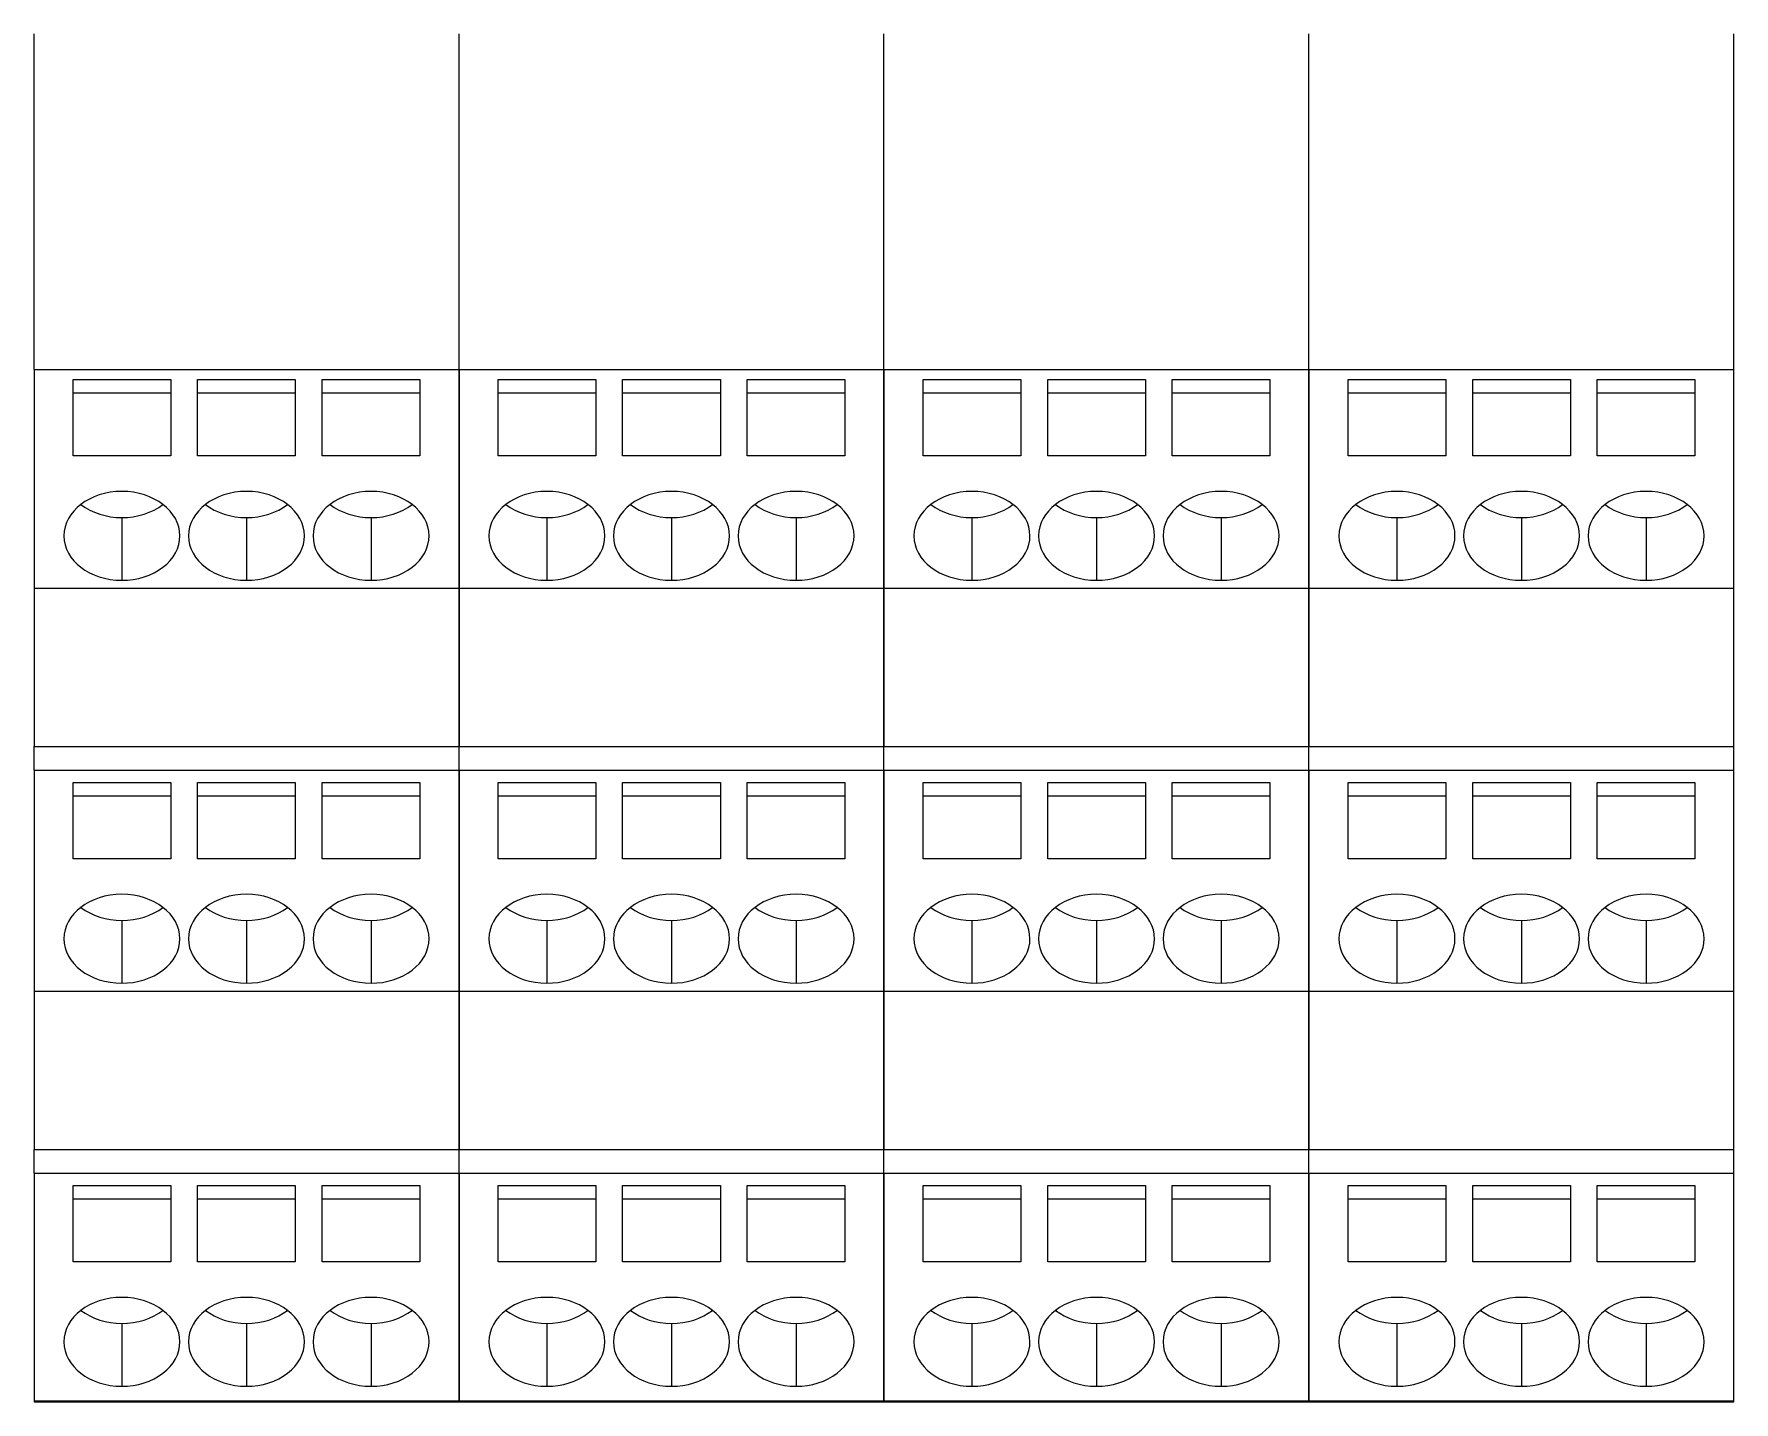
# Model space of a CAD drawing. Header units: millimetres. Extents: x 3609 to 5941, y 2453 to 3731.
# Drawn here: x 4544.2 to 4677.5, y 3343.7 to 3451 of the extents above; entities that cross this region are included whole.
import ezdxf

# ---------------------------------------------------------------- set-up
doc = ezdxf.new("R2010")
doc.units = ezdxf.units.MM

msp = doc.modelspace()

# ---------------------------------------------------------------- linework, layer by layer
for p, q in [((4544.21, 3424.65), (4544.21, 3450.96)), ((4577.54, 3424.65), (4577.54, 3450.96)), ((4577.54, 3424.65), (4577.54, 3450.96)), ((4610.86, 3424.65), (4610.86, 3450.96)), ((4610.86, 3424.65), (4610.86, 3450.96)), ((4644.19, 3424.65), (4644.19, 3450.96)), ((4644.19, 3424.65), (4644.19, 3450.96)), ((4677.52, 3424.65), (4677.52, 3450.96)), ((4544.21, 3424.65), (4577.54, 3424.65)), ((4544.21, 3424.65), (4544.21, 3407.49)), ((4547.27, 3423.85), (4554.93, 3423.85)), ((4547.27, 3417.87), (4547.27, 3423.85)), ((4554.93, 3423.85), (4554.93, 3417.87)), ((4557.04, 3423.85), (4564.7, 3423.85)), ((4557.04, 3417.87), (4557.04, 3423.85)), ((4564.7, 3423.85), (4564.7, 3417.87)), ((4566.81, 3423.85), (4574.47, 3423.85)), ((4566.81, 3417.87), (4566.81, 3423.85)), ((4574.47, 3423.85), (4574.47, 3417.87)), ((4577.54, 3407.49), (4577.54, 3424.65)), ((4577.54, 3424.65), (4610.86, 3424.65)), ((4577.54, 3424.65), (4577.54, 3407.49)), ((4580.6, 3423.85), (4588.26, 3423.85)), ((4580.6, 3417.87), (4580.6, 3423.85)), ((4588.26, 3423.85), (4588.26, 3417.87)), ((4590.37, 3423.85), (4598.03, 3423.85)), ((4590.37, 3417.87), (4590.37, 3423.85)), ((4598.03, 3423.85), (4598.03, 3417.87)), ((4600.14, 3423.85), (4607.8, 3423.85)), ((4600.14, 3417.87), (4600.14, 3423.85)), ((4607.8, 3423.85), (4607.8, 3417.87)), ((4610.86, 3407.49), (4610.86, 3424.65)), ((4610.86, 3424.65), (4644.19, 3424.65)), ((4610.86, 3424.65), (4610.86, 3407.49)), ((4613.93, 3423.85), (4621.59, 3423.85)), ((4613.93, 3417.87), (4613.93, 3423.85)), ((4621.59, 3423.85), (4621.59, 3417.87)), ((4623.7, 3423.85), (4631.36, 3423.85)), ((4623.7, 3417.87), (4623.7, 3423.85)), ((4631.36, 3423.85), (4631.36, 3417.87)), ((4633.47, 3423.85), (4641.13, 3423.85)), ((4633.47, 3417.87), (4633.47, 3423.85)), ((4641.13, 3423.85), (4641.13, 3417.87)), ((4644.19, 3407.49), (4644.19, 3424.65)), ((4644.19, 3424.65), (4677.52, 3424.65)), ((4644.19, 3424.65), (4644.19, 3407.49)), ((4647.26, 3423.85), (4654.92, 3423.85)), ((4647.26, 3417.87), (4647.26, 3423.85)), ((4654.92, 3423.85), (4654.92, 3417.87)), ((4657.03, 3423.85), (4664.69, 3423.85)), ((4657.03, 3417.87), (4657.03, 3423.85)), ((4664.69, 3423.85), (4664.69, 3417.87)), ((4666.79, 3423.85), (4674.46, 3423.85)), ((4666.79, 3417.87), (4666.79, 3423.85)), ((4674.46, 3423.85), (4674.46, 3417.87)), ((4677.52, 3407.49), (4677.52, 3424.65)), ((4554.93, 3422.8), (4547.27, 3422.8)), ((4564.7, 3422.8), (4557.04, 3422.8)), ((4574.47, 3422.8), (4566.81, 3422.8)), ((4588.26, 3422.8), (4580.6, 3422.8)), ((4598.03, 3422.8), (4590.37, 3422.8)), ((4607.8, 3422.8), (4600.14, 3422.8)), ((4621.59, 3422.8), (4613.93, 3422.8)), ((4631.36, 3422.8), (4623.7, 3422.8)), ((4641.13, 3422.8), (4633.47, 3422.8)), ((4654.92, 3422.8), (4647.26, 3422.8)), ((4664.69, 3422.8), (4657.03, 3422.8)), ((4674.46, 3422.8), (4666.79, 3422.8)), ((4554.93, 3417.87), (4547.27, 3417.87)), ((4564.7, 3417.87), (4557.04, 3417.87)), ((4574.47, 3417.87), (4566.81, 3417.87)), ((4588.26, 3417.87), (4580.6, 3417.87)), ((4598.03, 3417.87), (4590.37, 3417.87)), ((4607.8, 3417.87), (4600.14, 3417.87)), ((4621.59, 3417.87), (4613.93, 3417.87)), ((4631.36, 3417.87), (4623.7, 3417.87)), ((4641.13, 3417.87), (4633.47, 3417.87)), ((4654.92, 3417.87), (4647.26, 3417.87)), ((4664.69, 3417.87), (4657.03, 3417.87)), ((4674.46, 3417.87), (4666.79, 3417.87)), ((4551.1, 3413.04), (4551.1, 3408.11)), ((4560.87, 3413.04), (4560.87, 3408.11)), ((4570.64, 3413.04), (4570.64, 3408.11)), ((4584.43, 3413.04), (4584.43, 3408.11)), ((4594.2, 3413.04), (4594.2, 3408.11)), ((4603.97, 3413.04), (4603.97, 3408.11)), ((4617.76, 3413.04), (4617.76, 3408.11)), ((4627.53, 3413.04), (4627.53, 3408.11)), ((4637.3, 3413.04), (4637.3, 3408.11)), ((4651.09, 3413.04), (4651.09, 3408.11)), ((4660.86, 3413.04), (4660.86, 3408.11)), ((4670.63, 3413.04), (4670.63, 3408.11)), ((4544.21, 3407.49), (4577.54, 3407.49)), ((4544.21, 3407.49), (4544.21, 3395.08)), ((4577.54, 3395.08), (4577.54, 3407.49)), ((4577.54, 3407.49), (4610.86, 3407.49)), ((4577.54, 3407.49), (4577.54, 3395.08)), ((4610.86, 3395.08), (4610.86, 3407.49)), ((4610.86, 3407.49), (4644.19, 3407.49)), ((4610.86, 3407.49), (4610.86, 3395.08)), ((4644.19, 3395.08), (4644.19, 3407.49)), ((4644.19, 3407.49), (4677.52, 3407.49)), ((4644.19, 3407.49), (4644.19, 3395.08)), ((4677.52, 3395.08), (4677.52, 3407.49)), ((4544.21, 3395.08), (4577.54, 3395.08)), ((4544.21, 3393.22), (4544.21, 3395.08)), ((4577.54, 3393.22), (4577.54, 3395.08)), ((4577.54, 3395.08), (4610.86, 3395.08)), ((4577.54, 3393.22), (4577.54, 3395.08)), ((4610.86, 3393.22), (4610.86, 3395.08)), ((4610.86, 3395.08), (4644.19, 3395.08)), ((4610.86, 3393.22), (4610.86, 3395.08)), ((4644.19, 3393.22), (4644.19, 3395.08)), ((4644.19, 3395.08), (4677.52, 3395.08)), ((4644.19, 3393.22), (4644.19, 3395.08)), ((4677.52, 3393.22), (4677.52, 3395.08)), ((4544.21, 3393.22), (4577.54, 3393.22)), ((4544.21, 3393.22), (4544.21, 3375.89)), ((4577.54, 3375.89), (4577.54, 3393.22)), ((4577.54, 3393.22), (4610.86, 3393.22)), ((4577.54, 3393.22), (4577.54, 3375.89)), ((4610.86, 3375.89), (4610.86, 3393.22)), ((4610.86, 3393.22), (4644.19, 3393.22)), ((4610.86, 3393.22), (4610.86, 3375.89)), ((4644.19, 3375.89), (4644.19, 3393.22)), ((4644.19, 3393.22), (4677.52, 3393.22)), ((4644.19, 3393.22), (4644.19, 3375.89)), ((4677.52, 3375.89), (4677.52, 3393.22)), ((4547.27, 3392.25), (4554.93, 3392.25)), ((4547.27, 3386.27), (4547.27, 3392.25)), ((4554.93, 3392.25), (4554.93, 3386.27)), ((4557.04, 3392.25), (4564.7, 3392.25)), ((4557.04, 3386.27), (4557.04, 3392.25)), ((4564.7, 3392.25), (4564.7, 3386.27)), ((4566.81, 3392.25), (4574.47, 3392.25)), ((4566.81, 3386.27), (4566.81, 3392.25)), ((4574.47, 3392.25), (4574.47, 3386.27)), ((4580.6, 3392.25), (4588.26, 3392.25)), ((4580.6, 3386.27), (4580.6, 3392.25)), ((4588.26, 3392.25), (4588.26, 3386.27)), ((4590.37, 3392.25), (4598.03, 3392.25)), ((4590.37, 3386.27), (4590.37, 3392.25)), ((4598.03, 3392.25), (4598.03, 3386.27)), ((4600.14, 3392.25), (4607.8, 3392.25)), ((4600.14, 3386.27), (4600.14, 3392.25)), ((4607.8, 3392.25), (4607.8, 3386.27)), ((4613.93, 3392.25), (4621.59, 3392.25)), ((4613.93, 3386.27), (4613.93, 3392.25)), ((4621.59, 3392.25), (4621.59, 3386.27)), ((4623.7, 3392.25), (4631.36, 3392.25)), ((4623.7, 3386.27), (4623.7, 3392.25)), ((4631.36, 3392.25), (4631.36, 3386.27)), ((4633.47, 3392.25), (4641.13, 3392.25)), ((4633.47, 3386.27), (4633.47, 3392.25)), ((4641.13, 3392.25), (4641.13, 3386.27)), ((4647.26, 3392.25), (4654.92, 3392.25)), ((4647.26, 3386.27), (4647.26, 3392.25)), ((4654.92, 3392.25), (4654.92, 3386.27)), ((4657.03, 3392.25), (4664.69, 3392.25)), ((4657.03, 3386.27), (4657.03, 3392.25)), ((4664.69, 3392.25), (4664.69, 3386.27)), ((4666.79, 3392.25), (4674.46, 3392.25)), ((4666.79, 3386.27), (4666.79, 3392.25)), ((4674.46, 3392.25), (4674.46, 3386.27)), ((4554.93, 3391.19), (4547.27, 3391.19)), ((4564.7, 3391.19), (4557.04, 3391.19)), ((4574.47, 3391.19), (4566.81, 3391.19)), ((4588.26, 3391.19), (4580.6, 3391.19)), ((4598.03, 3391.19), (4590.37, 3391.19)), ((4607.8, 3391.19), (4600.14, 3391.19)), ((4621.59, 3391.19), (4613.93, 3391.19)), ((4631.36, 3391.19), (4623.7, 3391.19)), ((4641.13, 3391.19), (4633.47, 3391.19)), ((4654.92, 3391.19), (4647.26, 3391.19)), ((4664.69, 3391.19), (4657.03, 3391.19)), ((4674.46, 3391.19), (4666.79, 3391.19)), ((4554.93, 3386.27), (4547.27, 3386.27)), ((4564.7, 3386.27), (4557.04, 3386.27)), ((4574.47, 3386.27), (4566.81, 3386.27)), ((4588.26, 3386.27), (4580.6, 3386.27)), ((4598.03, 3386.27), (4590.37, 3386.27)), ((4607.8, 3386.27), (4600.14, 3386.27)), ((4621.59, 3386.27), (4613.93, 3386.27)), ((4631.36, 3386.27), (4623.7, 3386.27)), ((4641.13, 3386.27), (4633.47, 3386.27)), ((4654.92, 3386.27), (4647.26, 3386.27)), ((4664.69, 3386.27), (4657.03, 3386.27)), ((4674.46, 3386.27), (4666.79, 3386.27)), ((4551.1, 3381.44), (4551.1, 3376.51)), ((4560.87, 3381.44), (4560.87, 3376.51)), ((4570.64, 3381.44), (4570.64, 3376.51)), ((4584.43, 3381.44), (4584.43, 3376.51)), ((4594.2, 3381.44), (4594.2, 3376.51)), ((4603.97, 3381.44), (4603.97, 3376.51)), ((4617.76, 3381.44), (4617.76, 3376.51)), ((4627.53, 3381.44), (4627.53, 3376.51)), ((4637.3, 3381.44), (4637.3, 3376.51)), ((4651.09, 3381.44), (4651.09, 3376.51)), ((4660.86, 3381.44), (4660.86, 3376.51)), ((4670.63, 3381.44), (4670.63, 3376.51)), ((4544.21, 3375.89), (4577.54, 3375.89)), ((4544.21, 3375.89), (4544.21, 3363.47)), ((4577.54, 3363.47), (4577.54, 3375.89)), ((4577.54, 3375.89), (4610.86, 3375.89)), ((4577.54, 3375.89), (4577.54, 3363.47)), ((4610.86, 3363.47), (4610.86, 3375.89)), ((4610.86, 3375.89), (4644.19, 3375.89)), ((4610.86, 3375.89), (4610.86, 3363.47)), ((4644.19, 3363.47), (4644.19, 3375.89)), ((4644.19, 3375.89), (4677.52, 3375.89)), ((4644.19, 3375.89), (4644.19, 3363.47)), ((4677.52, 3363.47), (4677.52, 3375.89)), ((4544.21, 3363.47), (4577.54, 3363.47)), ((4544.21, 3361.61), (4544.21, 3363.47)), ((4577.54, 3361.61), (4577.54, 3363.47)), ((4577.54, 3363.47), (4610.86, 3363.47)), ((4577.54, 3361.61), (4577.54, 3363.47)), ((4610.86, 3361.61), (4610.86, 3363.47)), ((4610.86, 3363.47), (4644.19, 3363.47)), ((4610.86, 3361.61), (4610.86, 3363.47)), ((4644.19, 3361.61), (4644.19, 3363.47)), ((4644.19, 3363.47), (4677.52, 3363.47)), ((4644.19, 3361.61), (4644.19, 3363.47)), ((4677.52, 3361.61), (4677.52, 3363.47)), ((4544.21, 3361.61), (4577.54, 3361.61)), ((4544.21, 3361.61), (4544.21, 3343.77)), ((4577.54, 3343.77), (4577.54, 3361.61)), ((4577.54, 3361.61), (4610.86, 3361.61)), ((4577.54, 3361.61), (4577.54, 3343.77)), ((4610.86, 3343.77), (4610.86, 3361.61)), ((4610.86, 3361.61), (4644.19, 3361.61)), ((4610.86, 3361.61), (4610.86, 3343.77)), ((4644.19, 3343.77), (4644.19, 3361.61)), ((4644.19, 3361.61), (4677.52, 3361.61)), ((4644.19, 3361.61), (4644.19, 3343.77)), ((4677.52, 3343.77), (4677.52, 3361.61)), ((4547.27, 3360.64), (4554.93, 3360.64)), ((4547.27, 3354.66), (4547.27, 3360.64)), ((4554.93, 3359.59), (4547.27, 3359.59)), ((4554.93, 3360.64), (4554.93, 3354.66)), ((4557.04, 3360.64), (4564.7, 3360.64)), ((4557.04, 3354.66), (4557.04, 3360.64)), ((4564.7, 3359.59), (4557.04, 3359.59)), ((4564.7, 3360.64), (4564.7, 3354.66)), ((4566.81, 3360.64), (4574.47, 3360.64)), ((4566.81, 3354.66), (4566.81, 3360.64)), ((4574.47, 3359.59), (4566.81, 3359.59)), ((4574.47, 3360.64), (4574.47, 3354.66)), ((4580.6, 3360.64), (4588.26, 3360.64)), ((4580.6, 3354.66), (4580.6, 3360.64)), ((4588.26, 3359.59), (4580.6, 3359.59)), ((4588.26, 3360.64), (4588.26, 3354.66)), ((4590.37, 3360.64), (4598.03, 3360.64)), ((4590.37, 3354.66), (4590.37, 3360.64)), ((4598.03, 3359.59), (4590.37, 3359.59)), ((4598.03, 3360.64), (4598.03, 3354.66)), ((4600.14, 3360.64), (4607.8, 3360.64)), ((4600.14, 3354.66), (4600.14, 3360.64)), ((4607.8, 3359.59), (4600.14, 3359.59)), ((4607.8, 3360.64), (4607.8, 3354.66)), ((4613.93, 3360.64), (4621.59, 3360.64)), ((4613.93, 3354.66), (4613.93, 3360.64)), ((4621.59, 3359.59), (4613.93, 3359.59)), ((4621.59, 3360.64), (4621.59, 3354.66)), ((4623.7, 3360.64), (4631.36, 3360.64)), ((4623.7, 3354.66), (4623.7, 3360.64)), ((4631.36, 3359.59), (4623.7, 3359.59)), ((4631.36, 3360.64), (4631.36, 3354.66)), ((4633.47, 3360.64), (4641.13, 3360.64)), ((4633.47, 3354.66), (4633.47, 3360.64)), ((4641.13, 3359.59), (4633.47, 3359.59)), ((4641.13, 3360.64), (4641.13, 3354.66)), ((4647.26, 3360.64), (4654.92, 3360.64)), ((4647.26, 3354.66), (4647.26, 3360.64)), ((4654.92, 3359.59), (4647.26, 3359.59)), ((4654.92, 3360.64), (4654.92, 3354.66)), ((4657.03, 3360.64), (4664.69, 3360.64)), ((4657.03, 3354.66), (4657.03, 3360.64)), ((4664.69, 3359.59), (4657.03, 3359.59)), ((4664.69, 3360.64), (4664.69, 3354.66)), ((4666.79, 3360.64), (4674.46, 3360.64)), ((4666.79, 3354.66), (4666.79, 3360.64)), ((4674.46, 3359.59), (4666.79, 3359.59)), ((4674.46, 3360.64), (4674.46, 3354.66)), ((4554.93, 3354.66), (4547.27, 3354.66)), ((4564.7, 3354.66), (4557.04, 3354.66)), ((4574.47, 3354.66), (4566.81, 3354.66)), ((4588.26, 3354.66), (4580.6, 3354.66)), ((4598.03, 3354.66), (4590.37, 3354.66)), ((4607.8, 3354.66), (4600.14, 3354.66)), ((4621.59, 3354.66), (4613.93, 3354.66)), ((4631.36, 3354.66), (4623.7, 3354.66)), ((4641.13, 3354.66), (4633.47, 3354.66)), ((4654.92, 3354.66), (4647.26, 3354.66)), ((4664.69, 3354.66), (4657.03, 3354.66)), ((4674.46, 3354.66), (4666.79, 3354.66)), ((4551.1, 3349.83), (4551.1, 3344.91)), ((4560.87, 3349.83), (4560.87, 3344.91)), ((4570.64, 3349.83), (4570.64, 3344.91)), ((4584.43, 3349.83), (4584.43, 3344.91)), ((4594.2, 3349.83), (4594.2, 3344.91)), ((4603.97, 3349.83), (4603.97, 3344.91)), ((4617.76, 3349.83), (4617.76, 3344.91)), ((4627.53, 3349.83), (4627.53, 3344.91)), ((4637.3, 3349.83), (4637.3, 3344.91)), ((4651.09, 3349.83), (4651.09, 3344.91)), ((4660.86, 3349.83), (4660.86, 3344.91)), ((4670.63, 3349.83), (4670.63, 3344.91)), ((4544.21, 3343.77), (4577.54, 3343.77)), ((4544.21, 3343.77), (4544.21, 3343.67)), ((4544.21, 3343.67), (4577.54, 3343.67)), ((4577.54, 3343.67), (4577.54, 3343.77)), ((4577.54, 3343.77), (4610.86, 3343.77)), ((4577.54, 3343.77), (4577.54, 3343.67)), ((4577.54, 3343.67), (4610.86, 3343.67)), ((4610.86, 3343.67), (4610.86, 3343.77)), ((4610.86, 3343.77), (4644.19, 3343.77)), ((4610.86, 3343.77), (4610.86, 3343.67)), ((4610.86, 3343.67), (4644.19, 3343.67)), ((4644.19, 3343.67), (4644.19, 3343.77)), ((4644.19, 3343.77), (4677.52, 3343.77)), ((4644.19, 3343.77), (4644.19, 3343.67)), ((4644.19, 3343.67), (4677.52, 3343.67)), ((4677.52, 3343.67), (4677.52, 3343.77))]:
    msp.add_line(p, q)
for centre, major_axis, start_param, end_param in [((4551.1, 3411.6), (-4.55, 0), -1.570796, 0), ((4551.1, 3411.6), (-4.55, 0), 3.141593, 4.712389), ((4560.87, 3411.6), (-4.55, 0), -1.570796, 0), ((4560.87, 3411.6), (-4.55, 0), 3.141593, 4.712389), ((4570.64, 3411.6), (-4.55, 0), -1.570796, 0), ((4570.64, 3411.6), (-4.55, 0), 3.141593, 4.712389), ((4584.43, 3411.6), (-4.55, 0), -1.570796, 0), ((4584.43, 3411.6), (-4.55, 0), 3.141593, 4.712389), ((4594.2, 3411.6), (-4.55, 0), -1.570796, 0), ((4594.2, 3411.6), (-4.55, 0), 3.141593, 4.712389), ((4603.97, 3411.6), (-4.55, 0), -1.570796, 0), ((4603.97, 3411.6), (-4.55, 0), 3.141593, 4.712389), ((4617.76, 3411.6), (-4.55, 0), -1.570796, 0), ((4617.76, 3411.6), (-4.55, 0), 3.141593, 4.712389), ((4627.53, 3411.6), (-4.55, 0), -1.570796, 0), ((4627.53, 3411.6), (-4.55, 0), 3.141593, 4.712389), ((4637.3, 3411.6), (-4.55, 0), -1.570796, 0), ((4637.3, 3411.6), (-4.55, 0), 3.141593, 4.712389), ((4651.09, 3411.6), (-4.55, 0), -1.570796, 0), ((4651.09, 3411.6), (-4.55, 0), 3.141593, 4.712389), ((4660.86, 3411.6), (-4.55, 0), -1.570796, 0), ((4660.86, 3411.6), (-4.55, 0), 3.141593, 4.712389), ((4670.63, 3411.6), (-4.55, 0), -1.570796, 0), ((4670.63, 3411.6), (-4.55, 0), 3.141593, 4.712389), ((4551.1, 3416.52), (4.55, 0), -2.35691, -1.570796), ((4551.1, 3416.52), (4.55, 0), -1.570796, -0.784682), ((4560.87, 3416.52), (4.55, 0), -2.35691, -1.570796), ((4560.87, 3416.52), (4.55, 0), -1.570796, -0.784682), ((4570.64, 3416.52), (4.55, 0), -2.35691, -1.570796), ((4570.64, 3416.52), (4.55, 0), -1.570796, -0.784682), ((4584.43, 3416.52), (4.55, 0), -2.35691, -1.570796), ((4584.43, 3416.52), (4.55, 0), -1.570796, -0.784682), ((4594.2, 3416.52), (4.55, 0), -2.35691, -1.570796), ((4594.2, 3416.52), (4.55, 0), -1.570796, -0.784682), ((4603.97, 3416.52), (4.55, 0), -2.35691, -1.570796), ((4603.97, 3416.52), (4.55, 0), -1.570796, -0.784682), ((4617.76, 3416.52), (4.55, 0), -2.35691, -1.570796), ((4617.76, 3416.52), (4.55, 0), -1.570796, -0.784682), ((4627.53, 3416.52), (4.55, 0), -2.35691, -1.570796), ((4627.53, 3416.52), (4.55, 0), -1.570796, -0.784682), ((4637.3, 3416.52), (4.55, 0), -2.35691, -1.570796), ((4637.3, 3416.52), (4.55, 0), -1.570796, -0.784682), ((4651.09, 3416.52), (4.55, 0), -2.35691, -1.570796), ((4651.09, 3416.52), (4.55, 0), -1.570796, -0.784682), ((4660.86, 3416.52), (4.55, 0), -2.35691, -1.570796), ((4660.86, 3416.52), (4.55, 0), -1.570796, -0.784682), ((4670.63, 3416.52), (4.55, 0), -2.35691, -1.570796), ((4670.63, 3416.52), (4.55, 0), -1.570796, -0.784682), ((4551.1, 3411.6), (-4.55, 0), 0, 1.570796), ((4551.1, 3411.6), (-4.55, 0), 1.570796, 3.141593), ((4560.87, 3411.6), (-4.55, 0), 0, 1.570796), ((4560.87, 3411.6), (-4.55, 0), 1.570796, 3.141593), ((4570.64, 3411.6), (-4.55, 0), 0, 1.570796), ((4570.64, 3411.6), (-4.55, 0), 1.570796, 3.141593), ((4584.43, 3411.6), (-4.55, 0), 0, 1.570796), ((4584.43, 3411.6), (-4.55, 0), 1.570796, 3.141593), ((4594.2, 3411.6), (-4.55, 0), 0, 1.570796), ((4594.2, 3411.6), (-4.55, 0), 1.570796, 3.141593), ((4603.97, 3411.6), (-4.55, 0), 0, 1.570796), ((4603.97, 3411.6), (-4.55, 0), 1.570796, 3.141593), ((4617.76, 3411.6), (-4.55, 0), 0, 1.570796), ((4617.76, 3411.6), (-4.55, 0), 1.570796, 3.141593), ((4627.53, 3411.6), (-4.55, 0), 0, 1.570796), ((4627.53, 3411.6), (-4.55, 0), 1.570796, 3.141593), ((4637.3, 3411.6), (-4.55, 0), 0, 1.570796), ((4637.3, 3411.6), (-4.55, 0), 1.570796, 3.141593), ((4651.09, 3411.6), (-4.55, 0), 0, 1.570796), ((4651.09, 3411.6), (-4.55, 0), 1.570796, 3.141593), ((4660.86, 3411.6), (-4.55, 0), 0, 1.570796), ((4660.86, 3411.6), (-4.55, 0), 1.570796, 3.141593), ((4670.63, 3411.6), (-4.55, 0), 0, 1.570796), ((4670.63, 3411.6), (-4.55, 0), 1.570796, 3.141593), ((4551.1, 3380), (-4.55, 0), -1.570796, 0), ((4551.1, 3380), (-4.55, 0), 3.141593, 4.712389), ((4560.87, 3380), (-4.55, 0), -1.570796, 0), ((4560.87, 3380), (-4.55, 0), 3.141593, 4.712389), ((4570.64, 3380), (-4.55, 0), -1.570796, 0), ((4570.64, 3380), (-4.55, 0), 3.141593, 4.712389), ((4584.43, 3380), (-4.55, 0), -1.570796, 0), ((4584.43, 3380), (-4.55, 0), 3.141593, 4.712389), ((4594.2, 3380), (-4.55, 0), -1.570796, 0), ((4594.2, 3380), (-4.55, 0), 3.141593, 4.712389), ((4603.97, 3380), (-4.55, 0), -1.570796, 0), ((4603.97, 3380), (-4.55, 0), 3.141593, 4.712389), ((4617.76, 3380), (-4.55, 0), -1.570796, 0), ((4617.76, 3380), (-4.55, 0), 3.141593, 4.712389), ((4627.53, 3380), (-4.55, 0), -1.570796, 0), ((4627.53, 3380), (-4.55, 0), 3.141593, 4.712389), ((4637.3, 3380), (-4.55, 0), -1.570796, 0), ((4637.3, 3380), (-4.55, 0), 3.141593, 4.712389), ((4651.09, 3380), (-4.55, 0), -1.570796, 0), ((4651.09, 3380), (-4.55, 0), 3.141593, 4.712389), ((4660.86, 3380), (-4.55, 0), -1.570796, 0), ((4660.86, 3380), (-4.55, 0), 3.141593, 4.712389), ((4670.63, 3380), (-4.55, 0), -1.570796, 0), ((4670.63, 3380), (-4.55, 0), 3.141593, 4.712389), ((4551.1, 3384.92), (4.55, 0), -2.35691, -1.570796), ((4551.1, 3384.92), (4.55, 0), -1.570796, -0.784682), ((4560.87, 3384.92), (4.55, 0), -2.35691, -1.570796), ((4560.87, 3384.92), (4.55, 0), -1.570796, -0.784682), ((4570.64, 3384.92), (4.55, 0), -2.35691, -1.570796), ((4570.64, 3384.92), (4.55, 0), -1.570796, -0.784682), ((4584.43, 3384.92), (4.55, 0), -2.35691, -1.570796), ((4584.43, 3384.92), (4.55, 0), -1.570796, -0.784682), ((4594.2, 3384.92), (4.55, 0), -2.35691, -1.570796), ((4594.2, 3384.92), (4.55, 0), -1.570796, -0.784682), ((4603.97, 3384.92), (4.55, 0), -2.35691, -1.570796), ((4603.97, 3384.92), (4.55, 0), -1.570796, -0.784682), ((4617.76, 3384.92), (4.55, 0), -2.35691, -1.570796), ((4617.76, 3384.92), (4.55, 0), -1.570796, -0.784682), ((4627.53, 3384.92), (4.55, 0), -2.35691, -1.570796), ((4627.53, 3384.92), (4.55, 0), -1.570796, -0.784682), ((4637.3, 3384.92), (4.55, 0), -2.35691, -1.570796), ((4637.3, 3384.92), (4.55, 0), -1.570796, -0.784682), ((4651.09, 3384.92), (4.55, 0), -2.35691, -1.570796), ((4651.09, 3384.92), (4.55, 0), -1.570796, -0.784682), ((4660.86, 3384.92), (4.55, 0), -2.35691, -1.570796), ((4660.86, 3384.92), (4.55, 0), -1.570796, -0.784682), ((4670.63, 3384.92), (4.55, 0), -2.35691, -1.570796), ((4670.63, 3384.92), (4.55, 0), -1.570796, -0.784682), ((4551.1, 3380), (-4.55, 0), 0, 1.570796), ((4551.1, 3380), (-4.55, 0), 1.570796, 3.141593), ((4560.87, 3380), (-4.55, 0), 0, 1.570796), ((4560.87, 3380), (-4.55, 0), 1.570796, 3.141593), ((4570.64, 3380), (-4.55, 0), 0, 1.570796), ((4570.64, 3380), (-4.55, 0), 1.570796, 3.141593), ((4584.43, 3380), (-4.55, 0), 0, 1.570796), ((4584.43, 3380), (-4.55, 0), 1.570796, 3.141593), ((4594.2, 3380), (-4.55, 0), 0, 1.570796), ((4594.2, 3380), (-4.55, 0), 1.570796, 3.141593), ((4603.97, 3380), (-4.55, 0), 0, 1.570796), ((4603.97, 3380), (-4.55, 0), 1.570796, 3.141593), ((4617.76, 3380), (-4.55, 0), 0, 1.570796), ((4617.76, 3380), (-4.55, 0), 1.570796, 3.141593), ((4627.53, 3380), (-4.55, 0), 0, 1.570796), ((4627.53, 3380), (-4.55, 0), 1.570796, 3.141593), ((4637.3, 3380), (-4.55, 0), 0, 1.570796), ((4637.3, 3380), (-4.55, 0), 1.570796, 3.141593), ((4651.09, 3380), (-4.55, 0), 0, 1.570796), ((4651.09, 3380), (-4.55, 0), 1.570796, 3.141593), ((4660.86, 3380), (-4.55, 0), 0, 1.570796), ((4660.86, 3380), (-4.55, 0), 1.570796, 3.141593), ((4670.63, 3380), (-4.55, 0), 0, 1.570796), ((4670.63, 3380), (-4.55, 0), 1.570796, 3.141593), ((4551.1, 3348.39), (-4.55, 0), -1.570796, 0), ((4551.1, 3348.39), (-4.55, 0), 3.141593, 4.712389), ((4560.87, 3348.39), (-4.55, 0), -1.570796, 0), ((4560.87, 3348.39), (-4.55, 0), 3.141593, 4.712389), ((4570.64, 3348.39), (-4.55, 0), -1.570796, 0), ((4570.64, 3348.39), (-4.55, 0), 3.141593, 4.712389), ((4584.43, 3348.39), (-4.55, 0), -1.570796, 0), ((4584.43, 3348.39), (-4.55, 0), 3.141593, 4.712389), ((4594.2, 3348.39), (-4.55, 0), -1.570796, 0), ((4594.2, 3348.39), (-4.55, 0), 3.141593, 4.712389), ((4603.97, 3348.39), (-4.55, 0), -1.570796, 0), ((4603.97, 3348.39), (-4.55, 0), 3.141593, 4.712389), ((4617.76, 3348.39), (-4.55, 0), -1.570796, 0), ((4617.76, 3348.39), (-4.55, 0), 3.141593, 4.712389), ((4627.53, 3348.39), (-4.55, 0), -1.570796, 0), ((4627.53, 3348.39), (-4.55, 0), 3.141593, 4.712389), ((4637.3, 3348.39), (-4.55, 0), -1.570796, 0), ((4637.3, 3348.39), (-4.55, 0), 3.141593, 4.712389), ((4651.09, 3348.39), (-4.55, 0), -1.570796, 0), ((4651.09, 3348.39), (-4.55, 0), 3.141593, 4.712389), ((4660.86, 3348.39), (-4.55, 0), -1.570796, 0), ((4660.86, 3348.39), (-4.55, 0), 3.141593, 4.712389), ((4670.63, 3348.39), (-4.55, 0), -1.570796, 0), ((4670.63, 3348.39), (-4.55, 0), 3.141593, 4.712389), ((4551.1, 3353.32), (4.55, 0), -2.35691, -1.570796), ((4551.1, 3353.32), (4.55, 0), -1.570796, -0.784682), ((4560.87, 3353.32), (4.55, 0), -2.35691, -1.570796), ((4560.87, 3353.32), (4.55, 0), -1.570796, -0.784682), ((4570.64, 3353.32), (4.55, 0), -2.35691, -1.570796), ((4570.64, 3353.32), (4.55, 0), -1.570796, -0.784682), ((4584.43, 3353.32), (4.55, 0), -2.35691, -1.570796), ((4584.43, 3353.32), (4.55, 0), -1.570796, -0.784682), ((4594.2, 3353.32), (4.55, 0), -2.35691, -1.570796), ((4594.2, 3353.32), (4.55, 0), -1.570796, -0.784682), ((4603.97, 3353.32), (4.55, 0), -2.35691, -1.570796), ((4603.97, 3353.32), (4.55, 0), -1.570796, -0.784682), ((4617.76, 3353.32), (4.55, 0), -2.35691, -1.570796), ((4617.76, 3353.32), (4.55, 0), -1.570796, -0.784682), ((4627.53, 3353.32), (4.55, 0), -2.35691, -1.570796), ((4627.53, 3353.32), (4.55, 0), -1.570796, -0.784682), ((4637.3, 3353.32), (4.55, 0), -2.35691, -1.570796), ((4637.3, 3353.32), (4.55, 0), -1.570796, -0.784682), ((4651.09, 3353.32), (4.55, 0), -2.35691, -1.570796), ((4651.09, 3353.32), (4.55, 0), -1.570796, -0.784682), ((4660.86, 3353.32), (4.55, 0), -2.35691, -1.570796), ((4660.86, 3353.32), (4.55, 0), -1.570796, -0.784682), ((4670.63, 3353.32), (4.55, 0), -2.35691, -1.570796), ((4670.63, 3353.32), (4.55, 0), -1.570796, -0.784682), ((4551.1, 3348.39), (-4.55, 0), 0, 1.570796), ((4551.1, 3348.39), (-4.55, 0), 1.570796, 3.141593), ((4560.87, 3348.39), (-4.55, 0), 0, 1.570796), ((4560.87, 3348.39), (-4.55, 0), 1.570796, 3.141593), ((4570.64, 3348.39), (-4.55, 0), 0, 1.570796), ((4570.64, 3348.39), (-4.55, 0), 1.570796, 3.141593), ((4584.43, 3348.39), (-4.55, 0), 0, 1.570796), ((4584.43, 3348.39), (-4.55, 0), 1.570796, 3.141593), ((4594.2, 3348.39), (-4.55, 0), 0, 1.570796), ((4594.2, 3348.39), (-4.55, 0), 1.570796, 3.141593), ((4603.97, 3348.39), (-4.55, 0), 0, 1.570796), ((4603.97, 3348.39), (-4.55, 0), 1.570796, 3.141593), ((4617.76, 3348.39), (-4.55, 0), 0, 1.570796), ((4617.76, 3348.39), (-4.55, 0), 1.570796, 3.141593), ((4627.53, 3348.39), (-4.55, 0), 0, 1.570796), ((4627.53, 3348.39), (-4.55, 0), 1.570796, 3.141593), ((4637.3, 3348.39), (-4.55, 0), 0, 1.570796), ((4637.3, 3348.39), (-4.55, 0), 1.570796, 3.141593), ((4651.09, 3348.39), (-4.55, 0), 0, 1.570796), ((4651.09, 3348.39), (-4.55, 0), 1.570796, 3.141593), ((4660.86, 3348.39), (-4.55, 0), 0, 1.570796), ((4660.86, 3348.39), (-4.55, 0), 1.570796, 3.141593), ((4670.63, 3348.39), (-4.55, 0), 0, 1.570796), ((4670.63, 3348.39), (-4.55, 0), 1.570796, 3.141593)]:
    msp.add_ellipse(centre, major_axis=major_axis, ratio=0.766049, start_param=start_param, end_param=end_param)

doc.saveas('drawing.dxf')
